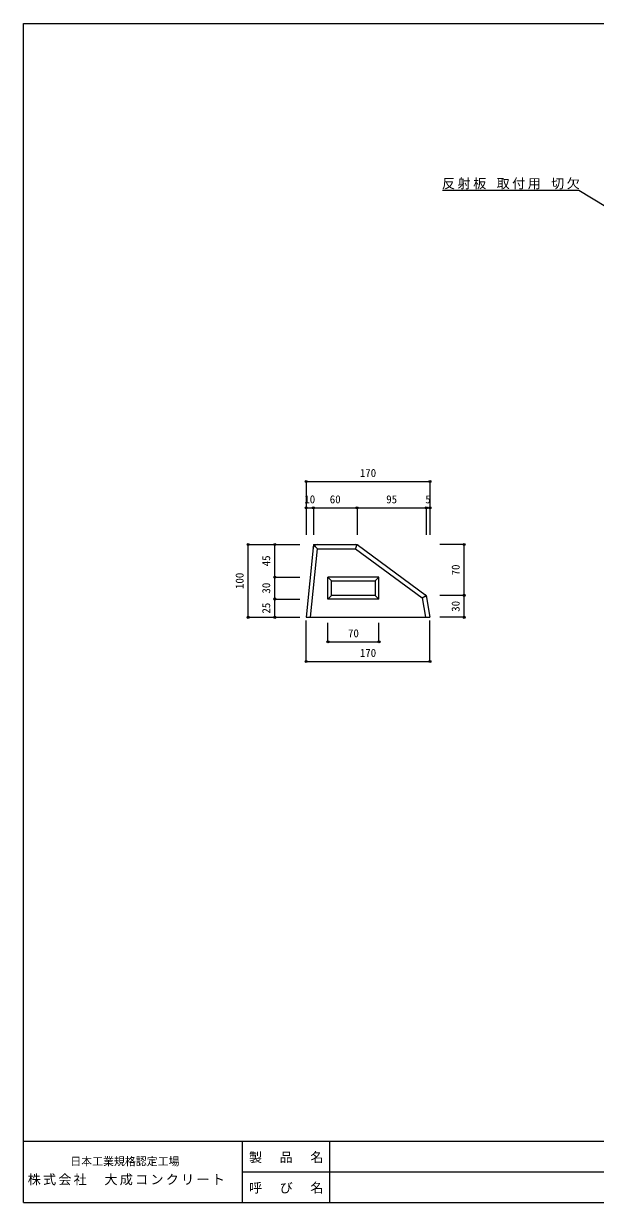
# Model space of a CAD drawing. Units: millimetres at full size, sheet at 1:6. Extents: x -1175 to 1177, y -825 to 795.
# Drawn here: x -1175 to -390, y -825 to 795 of the extents above; entities that cross this region are included whole.
import ezdxf
from ezdxf.enums import TextEntityAlignment as Align

# ---------------------------------------------------------------- set-up
doc = ezdxf.new("R2010")
doc.units = ezdxf.units.MM
doc.header["$LTSCALE"] = 6
doc.header["$PDMODE"] = 32
doc.header["$PDSIZE"] = 3
for name, color, linetype in [('0-1', 3, 'Continuous'), ('0-2', 7, 'Continuous'), ('F-0', 2, 'Continuous')]:
    doc.layers.add(name, color=color, linetype=linetype)
doc.styles.add('ＭＳ ゴシック', font='')
doc.styles.get('ＭＳ ゴシック').set_extended_font_data('MS Gothic')

msp = doc.modelspace()

# ---------------------------------------------------------------- linework, layer by layer
at = {"layer": '0-1'}
for p, q in [((-777.518, 78.916), (-787.518, -21.084)), ((-781.488, -21.084), (-772.088, 72.916)), ((-777.518, 78.916), (-717.518, 78.916)), ((-772.088, 72.916), (-777.518, 78.916)), ((-719.489, 72.916), (-717.518, 78.916)), ((-717.518, 78.916), (-622.518, 8.916)), ((-757.518, 3.916), (-757.518, 33.916)), ((-752.518, 28.916), (-757.518, 33.916)), ((-692.518, 28.916), (-687.518, 33.916)), ((-752.518, 28.916), (-692.518, 28.916)), ((-752.518, 8.916), (-752.518, 28.916)), ((-692.518, 28.916), (-692.518, 8.916)), ((-752.518, 8.916), (-757.518, 3.916)), ((-687.518, 3.916), (-757.518, 3.916)), ((-692.518, 8.916), (-752.518, 8.916)), ((-692.518, 8.916), (-687.518, 3.916)), ((-628.036, 5.529), (-622.518, 8.916)), ((-622.518, 8.916), (-617.518, -21.084)), ((-787.518, -21.084), (-617.518, -21.084))]:
    msp.add_line(p, q, dxfattribs=at)
for points in [[(-772.088, 72.916), (-719.489, 72.916), (-628.036, 5.529), (-623.6, -21.084)], [(-687.518, 3.916), (-687.518, 33.916), (-757.518, 33.916)]]:
    msp.add_lwpolyline(points, dxfattribs=at)
for centre, start, end in [((-772.088, 72.916), 90, 174.28941), ((-719.489, 72.916), 53.61566, 90), ((-628.036, 5.529), 9.46233, 53.61566)]:
    msp.add_arc(centre, 6, start, end, dxfattribs=at)
at = {"layer": '0-2'}
for p, q in [((-787.518, 165.409), (-617.518, 165.409)), ((-787.518, 165.409), (-787.518, 92.204)), ((-617.518, 165.409), (-617.518, 92.204)), ((-787.518, 129.201), (-777.518, 129.201)), ((-787.518, 129.201), (-787.518, 92.204)), ((-777.518, 129.201), (-777.518, 92.204)), ((-777.518, 129.201), (-717.518, 129.201)), ((-717.518, 129.201), (-717.518, 92.204)), ((-717.518, 129.201), (-622.518, 129.201)), ((-622.518, 129.201), (-622.518, 92.204)), ((-622.518, 129.201), (-617.518, 129.201)), ((-617.518, 129.201), (-617.518, 92.204)), ((-867.088, -21.084), (-867.088, 78.916)), ((-867.088, 78.916), (-830.53, 78.916)), ((-830.53, 33.916), (-830.53, 78.916)), ((-830.53, 78.916), (-795.955, 78.916)), ((-570.416, 78.916), (-603.92, 78.916)), ((-570.416, 8.916), (-570.416, 78.916)), ((-830.53, 3.916), (-830.53, 33.916)), ((-830.53, 33.916), (-795.955, 33.916)), ((-830.53, -21.084), (-830.53, 3.916)), ((-830.53, 3.916), (-795.955, 3.916)), ((-570.416, 8.916), (-603.92, 8.916)), ((-570.416, -21.084), (-570.416, 8.916)), ((-867.088, -21.084), (-830.53, -21.084)), ((-830.53, -21.084), (-795.955, -21.084)), ((-787.518, -81.856), (-787.518, -25.613)), ((-757.518, -54.92), (-757.518, -28.688)), ((-687.518, -54.92), (-687.518, -28.688)), ((-617.518, -81.856), (-617.518, -25.613)), ((-570.416, -21.084), (-603.92, -21.084)), ((-757.518, -54.92), (-687.518, -54.92)), ((-787.518, -81.856), (-617.518, -81.856))]:
    msp.add_line(p, q, dxfattribs=at)
msp.add_lwpolyline([(-600.417, 565.784), (-412.84, 565.784), (-338.695, 520.965)], dxfattribs=at)
for p in [(-787.518, 165.409), (-617.518, 165.409), (-787.518, 129.201), (-777.518, 129.201), (-717.518, 129.201), (-622.518, 129.201), (-617.518, 129.201), (-867.088, 78.916), (-830.53, 78.916), (-570.416, 78.916), (-830.53, 33.916), (-830.53, 3.916), (-570.416, 8.916), (-867.088, -21.084), (-830.53, -21.084), (-570.416, -21.084), (-757.518, -54.92), (-687.518, -54.92), (-787.518, -81.856), (-617.518, -81.856)]:
    msp.add_point(p, dxfattribs=at)
at = {"layer": 'F-0'}
for p, q in [((-1175.471, -741.251), (1176.529, -741.251)), ((-875.471, -741.251), (-875.471, -825.251)), ((-755.471, -741.251), (-755.471, -825.251)), ((-875.471, -783.251), (858.529, -783.251)), ((-1175.471, -825.251), (1176.529, -825.251))]:
    msp.add_line(p, q, dxfattribs=at)
msp.add_lwpolyline([(-1175.471, -825.251), (-1175.471, 794.749), (1176.529, 794.749)], dxfattribs=at)

# ---------------------------------------------------------------- texts
at = {"layer": '0-2', "color": 4, "style": 'ＭＳ ゴシック'}
for s, p in [('170', (-713.768, 168.409)), ('10', (-790.018, 132.201)), ('60', (-755.018, 132.201)), ('95', (-677.518, 132.201)), ('5', (-623.768, 132.201)), ('70', (-730.018, -51.92)), ('170', (-713.768, -78.856))]:
    msp.add_text(s, height=11, dxfattribs=at).set_placement(p, align=Align.BOTTOM_LEFT)
for s, p in [('45', (-833.53, 48.916)), ('70', (-573.416, 36.416)), ('100', (-870.088, 17.666)), ('30', (-833.53, 11.416)), ('30', (-573.416, -13.584)), ('25', (-833.53, -16.084))]:
    msp.add_text(s, height=11, rotation=90, dxfattribs=at).set_placement(p, align=Align.BOTTOM_LEFT)
at = {"layer": '0-2', "insert": (-600.97, 566.891), "char_height": 13.2, "attachment_point": 7, "style": 'ＭＳ ゴシック'}
msp.add_mtext('\\T1.19;反射板\\~取付用\\~切欠', dxfattribs=at)
at = {"layer": 'F-0', "color": 4, "style": 'ＭＳ ゴシック'}
msp.add_text('日本工業規格認定工場', height=11, dxfattribs=at).set_placement((-1111.338, -777.617), align=Align.BOTTOM_LEFT)
at = {"layer": 'F-0', "color": 7, "char_height": 13.2, "attachment_point": 7, "style": 'ＭＳ ゴシック'}
for s, insert in [('\\T1.17;製\u3000品\u3000名', (-865.971, -771.251)), ('\\T1.17;株式会社\u3000大成コンクリート', (-1169.84, -801.861)), ('\\T1.17;呼\u3000び\u3000名', (-865.971, -813.251))]:
    msp.add_mtext(s, dxfattribs=dict(at, insert=insert))

doc.saveas('drawing.dxf')
